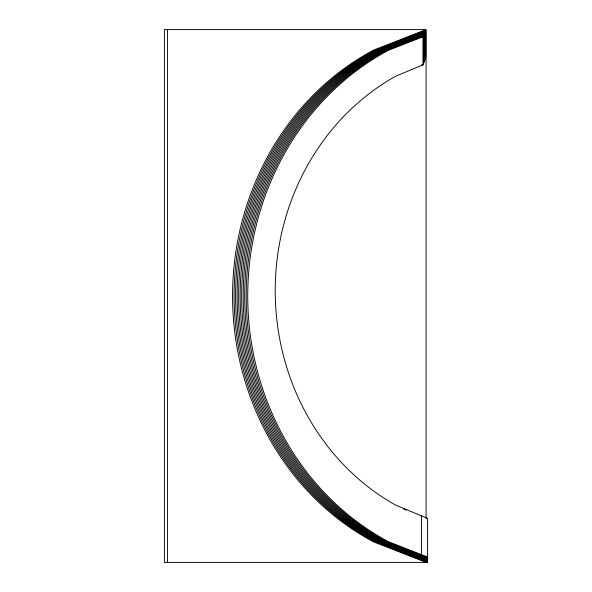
<?xml version="1.0" encoding="UTF-8"?>
<svg xmlns="http://www.w3.org/2000/svg" width="592" height="592" viewBox="0 0 592 592"><rect width="100%" height="100%" fill="white"/><g stroke="black" fill="none" stroke-linecap="round" stroke-linejoin="round"><path stroke-width="0.89" d="M424.56 58.571L425.774 58.068L425.774 30.31L424.257 30.31L373.367 50.231A273.889 252.066 -90 0 0 232.56 296A273.889 252.066 -90 0 0 373.367 541.769L426.077 562.4M421.526 36.726L423.043 36.726L423.043 64.861L395.856 76.124A241.129 221.919 -90 0 0 275.221 290.672A241.129 221.919 -90 0 0 395.856 505.228L427.594 518.377L427.594 562.4L164.406 562.4L164.406 29.6L426.077 29.6L426.077 518.488M425.774 30.31L374.884 50.231A273.889 252.066 -90 0 0 234.077 296A273.889 252.066 -90 0 0 374.884 541.769L427.594 562.4M425.47 58.823L425.47 31.028L376.401 50.231A273.889 252.066 90 0 0 235.594 296A273.889 252.066 90 0 0 376.401 541.769L427.594 561.808L426.077 561.808M425.167 59.577L425.167 31.739L377.918 50.231A273.889 252.066 -90 0 0 237.111 296A273.889 252.066 -90 0 0 377.918 541.769L427.594 561.209L426.077 561.209M424.864 60.332L424.864 32.449L379.435 50.231A273.889 252.066 -90 0 0 238.628 296A273.889 252.066 -90 0 0 379.435 541.769L427.594 560.617L426.077 560.617L427.542 561.201M424.56 61.087L424.56 33.167L380.952 50.231A273.889 252.066 -90 0 0 240.145 296A273.889 252.066 -90 0 0 380.952 541.769L427.594 560.025L426.077 560.025M424.257 61.842L424.257 33.877L382.469 50.231A273.889 252.066 -90 0 0 241.662 296A273.889 252.066 -90 0 0 382.469 541.769L427.594 559.433L426.077 559.433M423.953 62.597L423.953 34.588L383.986 50.231A273.889 252.066 -90 0 0 243.179 296A273.889 252.066 -90 0 0 383.986 541.769L427.594 558.833L426.077 558.833M423.65 63.351L423.65 35.305L385.51 50.231A273.889 252.066 -90 0 0 244.696 296A273.889 252.066 -90 0 0 385.51 541.769L427.594 558.241L426.077 558.241M423.347 64.106L423.347 36.016L387.027 50.231A273.889 252.066 -90 0 0 246.213 296A273.889 252.066 -90 0 0 387.027 541.769L427.594 557.649L426.077 557.649M423.043 36.726L388.544 50.231A273.889 252.066 90 0 0 247.73 296A273.889 252.066 90 0 0 388.544 541.769L427.594 557.057L426.077 557.057M423.953 31.028L425.47 31.028M423.65 31.739L425.167 31.739M423.347 32.449L424.864 32.449M423.043 33.167L424.56 33.167M422.74 33.877L424.257 33.877M422.436 34.588L423.953 34.588M422.133 35.305L423.65 35.305M421.83 36.016L423.347 36.016M421.526 64.861L423.043 64.861M376.401 541.769L377.918 541.769M403.714 509.113L406.275 510.171M421.045 516.291L421.585 516.513M421.43 515.824L421.43 554.637M167.44 29.6L167.44 562.4"/></g></svg>
